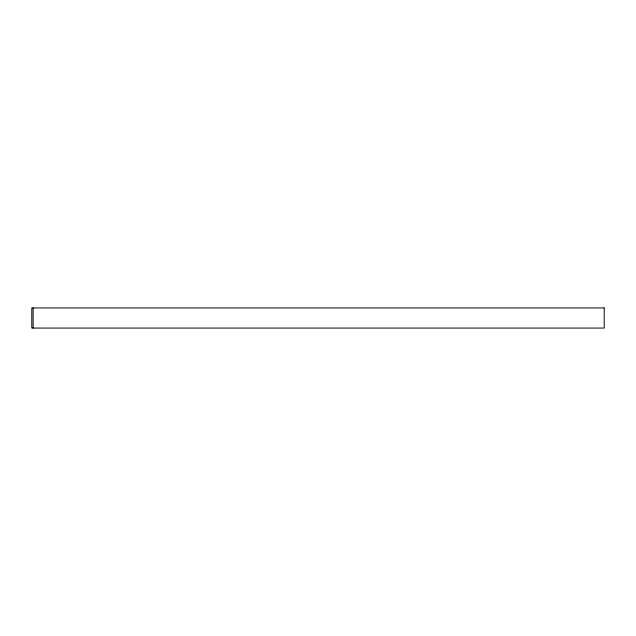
<?xml version="1.0" encoding="UTF-8"?>
<svg xmlns="http://www.w3.org/2000/svg" width="636" height="636" viewBox="0 0 636 636"><rect width="100%" height="100%" fill="white"/><g stroke="black" fill="none" stroke-linecap="round" stroke-linejoin="round"><path stroke-width="0.95" d="M33.136 307.935L33.136 328.065M604.2 307.935L31.8 307.935L31.8 328.065L604.2 328.065L604.2 307.935"/></g></svg>
